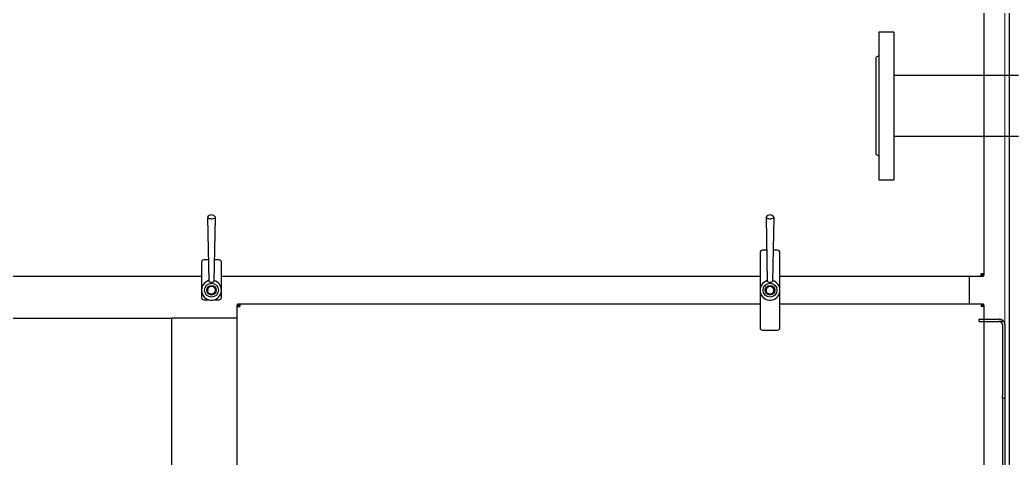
# Model space of a CAD drawing. Extents: x -681219 to -550379, y -242630 to -158199.
# Drawn here: x -582203 to -580958, y -224342 to -223793 of the extents above; entities that cross this region are included whole.
import ezdxf
from ezdxf.lldxf.tags import DXFTag

# ---------------------------------------------------------------- set-up
doc = ezdxf.new("R2010")
doc.units = 0
doc.header["$LTSCALE"] = 1000
doc.linetypes.add('C2', pattern=[17, 14, -1, 1, -1])
for name, color, linetype, lineweight in [('famsun', 7, 'CONTINUOUS', 0), ('HEAT EXCHANGER', 1, 'CONTINUOUS', 25), ('轴网_轴线', 1, 'CENTER2', 0)]:
    doc.layers.add(name, color=color, linetype=linetype, lineweight=lineweight)
for name, color, linetype in [('GZDH011002241', 7, 'CONTINUOUS'), ('GZDH011002741', 7, 'CONTINUOUS'), ('GZDH011002821', 7, 'CONTINUOUS'), ('GZDH011002991', 7, 'CONTINUOUS'), ('GZDH011003011', 7, 'CONTINUOUS'), ('GZDH011029721', 7, 'CONTINUOUS'), ('GZDH011032021', 7, 'CONTINUOUS'), ('GZDH011032031', 7, 'CONTINUOUS'), ('GZDH011032241', 7, 'CONTINUOUS'), ('GZDH011032261', 7, 'CONTINUOUS'), ('GZDH011039051', 7, 'CONTINUOUS'), ('Q02990157', 7, 'CONTINUOUS'), ('中心线', 4, 'C2'), ('辅助线', 11, 'CONTINUOUS')]:
    doc.layers.add(name, color=color, linetype=linetype)
tags = doc.linetypes.add('CENTER2', pattern=[28.575, 19.05, -3.175, 3.175, -3.175]).pattern_tags.tags
tags[10:11] = [DXFTag(74, 4), DXFTag(75, 0), DXFTag(340, '0'), DXFTag(46, 0.0), DXFTag(50, 0.0), DXFTag(44, 0.0), DXFTag(45, 0.0)]
tags[8:9] = [DXFTag(74, 4), DXFTag(75, 0), DXFTag(340, '0'), DXFTag(46, 0.0), DXFTag(50, 0.0), DXFTag(44, 0.0), DXFTag(45, 0.0)]
tags[6:7] = [DXFTag(74, 4), DXFTag(75, 0), DXFTag(340, '0'), DXFTag(46, 0.0), DXFTag(50, 0.0), DXFTag(44, 0.0), DXFTag(45, 0.0)]
tags[4:5] = [DXFTag(74, 4), DXFTag(75, 0), DXFTag(340, '0'), DXFTag(46, 0.0), DXFTag(50, 0.0), DXFTag(44, 0.0), DXFTag(45, 0.0)]

# ---------------------------------------------------------------- blocks, each defined once
blk = doc.blocks.new('轴网8FA15DC97FB90233')
at = {"layer": '轴网_轴线'}
blk.add_line((25500, -1200), (25500, 23700), dxfattribs=at)
blk = doc.blocks.new('HEAT EXCHANGER')
at = {"layer": 'HEAT EXCHANGER'}
for p, q in [((2000, -570), (2000, -755)), ((2019, -570), (2000, -570)), ((2019, -570), (2019, -755)), ((2000, -600), (1997, -601.5)), ((1997, -723.5), (1997, -601.5)), ((2175.3, -624.5), (2019, -624.5)), ((2019, -700.5), (2175.3, -700.5)), ((1997, -723.5), (2000, -725)), ((2000, -755), (2019, -755)), ((2126, -929.5), (2151.2, -929.5)), ((2126, -932.5), (2126, -929.5)), ((2126, -932.5), (2151.2, -932.5)), ((2156.8, -932.5), (2151.2, -932.5)), ((2155, -936.3), (2155, -1025.5)), ((2158, -936.3), (2158, -1025.5)), ((2155, -1028.5), (2155, -1025.5)), ((2155, -1028.5), (2155, -1528.5)), ((2158, -1028.5), (2155, -1028.5)), ((2158, -1025.5), (2158, -1028.5)), ((2158, -1028.5), (2158, -1528.5))]:
    blk.add_line(p, q, dxfattribs=at)
for radius, start, end in [(6.8, 33.9745, 90), (3.8, 0, 90), (6.8, 0, 33.9745)]:
    blk.add_arc((2151.2, -936.3), radius, start, end, dxfattribs=at)
blk = doc.blocks.new('fushitu')
at = {"layer": 'GZDH011002241', "color": 7, "linetype": 'Continuous'}
for p, q in [((-3012.5, -480), (-3012.5, -524)), ((-3004, -477), (-3009.5, -477)), ((-2990.5, -477), (-2996, -477)), ((-2987.5, -524), (-2987.5, -480)), ((-3009.5, -527), (-3003.5, -527)), ((-2996.5, -527), (-2990.5, -527))]:
    blk.add_line(p, q, dxfattribs=at)
for centre, start, end in [((-3009.5, -480), 90, 180), ((-2990.5, -480), 0, 90), ((-3009.5, -524), 180, 270), ((-2990.5, -524), 270, 0)]:
    blk.add_arc(centre, 3, start, end, dxfattribs=at)
at = {"layer": 'GZDH011002741', "color": 7, "linetype": 'Continuous'}
for centre, radius in [((-3000, -515), 6), ((-3000, -515), 5), ((-2300, -515), 6), ((-2300, -515), 5)]:
    blk.add_circle(centre, radius, dxfattribs=at)
for centre in [(-3000, -515), (-2300, -515)]:
    blk.add_arc(centre, 4.93, 255, 195, dxfattribs=at)
at = {"layer": 'GZDH011002821', "color": 7, "linetype": 'Continuous'}
for p, q in [((-3950, -550), (-3050, -550)), ((-3050, -550), (-3050, -1800))]:
    blk.add_line(p, q, dxfattribs=at)
at = {"layer": 'GZDH011002991', "color": 7, "linetype": 'Continuous'}
for p, q in [((-2050, -532), (-2050, -498)), ((-3050, -550), (-3049.8, -550))]:
    blk.add_line(p, q, dxfattribs=at)
at = {"layer": 'GZDH011003011', "color": 7, "linetype": 'Continuous'}
blk.add_line((-2000, -1800), (-2000, 1800), dxfattribs=at)
blk.add_line((-2000, -1800), (-2000, 1800), dxfattribs=at)
at = {"layer": 'GZDH011029721', "color": 7, "linetype": 'Continuous'}
for p, q in [((-2312.5, -468), (-2312.5, -562)), ((-2304.2, -465), (-2309.5, -465)), ((-2290.5, -465), (-2295.8, -465)), ((-2287.5, -562), (-2287.5, -468)), ((-2309.5, -565), (-2290.5, -565))]:
    blk.add_line(p, q, dxfattribs=at)
for centre, start, end in [((-2309.5, -468), 90, 180), ((-2290.5, -468), 0, 90), ((-2309.5, -562), 180, 270), ((-2290.5, -562), 270, 0)]:
    blk.add_arc(centre, 3, start, end, dxfattribs=at)
at = {"layer": 'GZDH011032021', "color": 7, "linetype": 'Continuous'}
for p, q in [((-2032.5, -497.5), (-2035.5, -494.5)), ((-2033.5, -497.5), (-2032.5, -497.5)), ((-2032.5, -497.5), (-2032.5, -496.5))]:
    blk.add_line(p, q, dxfattribs=at)
at = {"layer": 'GZDH011032031', "color": 7, "linetype": 'Continuous'}
for p, q in [((-2967.5, -532.5), (-2967.5, -533.5)), ((-2967.5, -532.5), (-2964.5, -535.5)), ((-2966.5, -532.5), (-2967.5, -532.5)), ((-2032.5, -532.5), (-2035.5, -535.5)), ((-2032.5, -532.5), (-2033.5, -532.5)), ((-2032.5, -533.5), (-2032.5, -532.5))]:
    blk.add_line(p, q, dxfattribs=at)
at = {"layer": 'GZDH011032241', "color": 7, "linetype": 'Continuous'}
for p, q in [((-2032, 494.5), (-2032, -494.5)), ((-2032, -494.5), (-2035.5, -494.5)), ((-2035.5, -498), (-2035.5, -494.5)), ((-2033.5, -496.5), (-2035.5, -496.5)), ((-2033.5, -494.5), (-2033.5, -496.5)), ((-2032, -496.5), (-2033.5, -496.5)), ((-2033.5, -498), (-2033.5, -496.5)), ((-2032, -494.5), (-2032, -496.5)), ((-3012.5, -498), (-3687.5, -498)), ((-2312.5, -498), (-2987.5, -498)), ((-2035.5, -498), (-2287.5, -498)), ((-2033.5, -498), (-2035.5, -498))]:
    blk.add_line(p, q, dxfattribs=at)
at = {"layer": 'GZDH011032261', "color": 7, "linetype": 'Continuous'}
for p, q in [((-2968, -533.5), (-2966.5, -533.5)), ((-2968, -535.5), (-2968, -533.5)), ((-2966.5, -532), (-2966.5, -533.5)), ((-2966.5, -532), (-2964.5, -532)), ((-2966.5, -533.5), (-2964.5, -533.5)), ((-2966.5, -535.5), (-2966.5, -533.5)), ((-2964.5, -532), (-2964.5, -535.5)), ((-2964.5, -532), (-2312.5, -532)), ((-2287.5, -532), (-2035.5, -532)), ((-2035.5, -532), (-2035.5, -535.5)), ((-2035.5, -532), (-2033.5, -532)), ((-2035.5, -533.5), (-2033.5, -533.5)), ((-2033.5, -532), (-2033.5, -533.5)), ((-2032, -533.5), (-2033.5, -533.5)), ((-2033.5, -533.5), (-2033.5, -535.5)), ((-2032, -533.5), (-2032, -535.5)), ((-2968, -535.5), (-2964.5, -535.5)), ((-2968, -1064.5), (-2968, -535.5)), ((-2032, -535.5), (-2035.5, -535.5)), ((-2032, -535.5), (-2032, -1064.5))]:
    blk.add_line(p, q, dxfattribs=at)
at = {"layer": 'GZDH011039051', "color": 7, "linetype": 'Continuous'}
for p, q in [((-3044, -550), (-3049.8, -550)), ((-2968, -550), (-3044, -550))]:
    blk.add_line(p, q, dxfattribs=at)
at = {"layer": 'Q02990157', "color": 7, "linetype": 'Continuous'}
for p, q in [((-3005, -423.9), (-3003.5, -503.7)), ((-2996.5, -503.7), (-2995, -423.9)), ((-2305, -423.9), (-2303.5, -503.7)), ((-2296.5, -503.7), (-2295, -423.9))]:
    blk.add_line(p, q, dxfattribs=at)
for centre in [(-3000, -515), (-2300, -515)]:
    blk.add_circle(centre, 8.67, dxfattribs=at)
for centre, radius, start, end in [((-3000, -426.4), 5.67, 90, 149.9478), ((-3000, -426.4), 5.67, 30.0522, 90), ((-2300, -426.4), 5.67, 90, 149.9478), ((-2300, -426.4), 5.67, 30.0522, 90), ((-3000, -515), 12.5, 106.4019, 0), ((-3000, -515), 12.5, 0, 73.5981), ((-2300, -515), 12.5, 106.4019, 0), ((-2300, -515), 12.5, 0, 73.5981)]:
    blk.add_arc(centre, radius, start, end, dxfattribs=at)
for centre, major_axis, start_param, end_param in [((-3000, -423.8), (5, 0), 2.946235, 6.283185), ((-3000, -423.8), (5, 0), 6.283185, 6.478543), ((-2300, -423.8), (5, 0), 2.946235, 6.283185), ((-2300, -423.8), (5, 0), 6.283185, 6.478543), ((-3000, -503.7), (-3.52, 0), 0.006353, 3.135239), ((-2300, -503.7), (3.52, 0), 3.147946, 6.276832)]:
    blk.add_ellipse(centre, major_axis=major_axis, ratio=0.34202, start_param=start_param, end_param=end_param, dxfattribs=at)
at = {"layer": '辅助线'}
blk.add_blockref('HEAT EXCHANGER', (-4163.8, 378.3), dxfattribs=at)

msp = doc.modelspace()

# ---------------------------------------------------------------- block references
at = {"layer": 'famsun', "xscale": -1}
msp.add_blockref('轴网8FA15DC97FB90233', (-555468.721, -226916.6983), dxfattribs=at)
at = {"layer": '中心线'}
msp.add_blockref('fushitu', (-578962.82, -223616.6983), dxfattribs=at)

doc.saveas('drawing.dxf')
